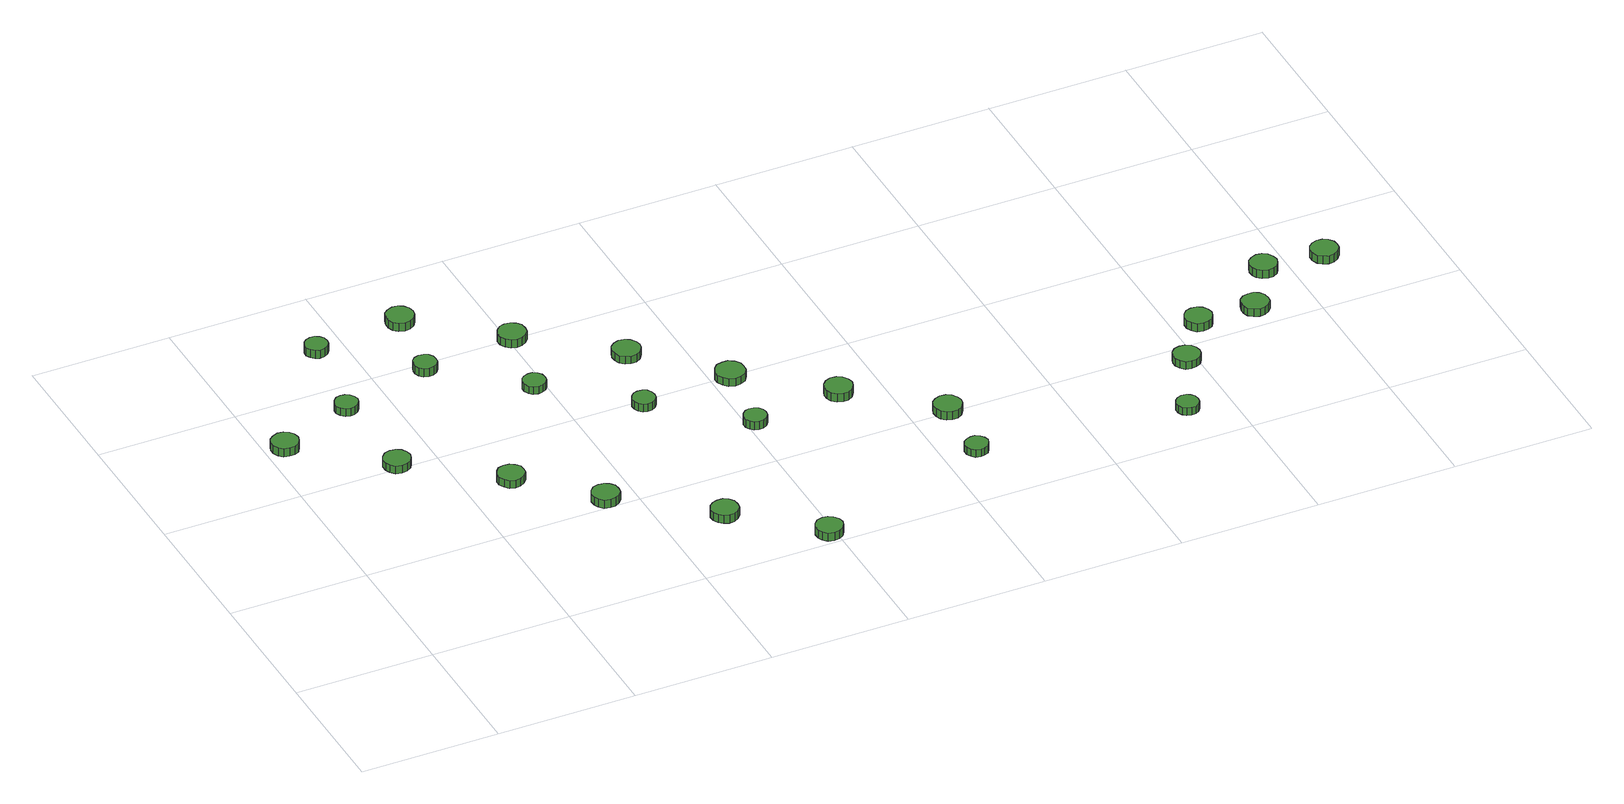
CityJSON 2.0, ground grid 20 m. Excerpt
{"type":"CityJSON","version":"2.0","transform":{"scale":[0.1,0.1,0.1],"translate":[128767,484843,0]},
"CityObjects":{
"tree1":{"type":"SolitaryVegetationObject","attributes":{"function":"something"},"geometry":[{"type":"MultiSurface","lod":"1","boundaries":[[[0,1,2,3,4,5,6,7,8,9,10,11,12,13,14]],[[15,16,17,18,19,20,21,22,23,24,25,26,27,28,29]],[[0,29,28,1]],[[1,28,27,2]],[[2,27,26,3]],[[3,26,25,4]],[[4,25,24,5]],[[5,24,23,6]],[[6,23,22,7]],[[7,22,21,8]],[[8,21,20,9]],[[9,20,19,10]],[[10,19,18,11]],[[11,18,17,12]],[[12,17,16,13]],[[13,16,15,14]],[[14,15,29,0]]]}]},
"tree2":{"type":"SolitaryVegetationObject","attributes":{"function":"something"},"geometry":[{"type":"MultiSurface","lod":"1","boundaries":[[[30,31,32,33,34,35,36,37,38,39,40,41,42,43,44]],[[45,46,47,48,49,50,51,52,53,54,55,56,57,58,59]],[[30,59,58,31]],[[31,58,57,32]],[[32,57,56,33]],[[33,56,55,34]],[[34,55,54,35]],[[35,54,53,36]],[[36,53,52,37]],[[37,52,51,38]],[[38,51,50,39]],[[39,50,49,40]],[[40,49,48,41]],[[41,48,47,42]],[[42,47,46,43]],[[43,46,45,44]],[[44,45,59,30]]]}]},
"tree3":{"type":"SolitaryVegetationObject","attributes":{"function":"something"},"geometry":[{"type":"MultiSurface","lod":"1","boundaries":[[[60,61,62,63,64,65,66,67,68,69,70,71,72,73,74]],[[75,76,77,78,79,80,81,82,83,84,85,86,87,88,89]],[[60,89,88,61]],[[61,88,87,62]],[[62,87,86,63]],[[63,86,85,64]],[[64,85,84,65]],[[65,84,83,66]],[[66,83,82,67]],[[67,82,81,68]],[[68,81,80,69]],[[69,80,79,70]],[[70,79,78,71]],[[71,78,77,72]],[[72,77,76,73]],[[73,76,75,74]],[[74,75,89,60]]]}]},
"tree4":{"type":"SolitaryVegetationObject","attributes":{"function":"something"},"geometry":[{"type":"MultiSurface","lod":"1","boundaries":[[[90,91,92,93,94,95,96,97,98,99,100,101,102,103,104]],[[105,106,107,108,109,110,111,112,113,114,115,116,117,118,119]],[[90,119,118,91]],[[91,118,117,92]],[[92,117,116,93]],[[93,116,115,94]],[[94,115,114,95]],[[95,114,113,96]],[[96,113,112,97]],[[97,112,111,98]],[[98,111,110,99]],[[99,110,109,100]],[[100,109,108,101]],[[101,108,107,102]],[[102,107,106,103]],[[103,106,105,104]],[[104,105,119,90]]]}]},
"tree5":{"type":"SolitaryVegetationObject","attributes":{"function":"something"},"geometry":[{"type":"MultiSurface","lod":"1","boundaries":[[[120,121,122,123,124,125,126,127,128,129,130,131,132,133,134]],[[135,136,137,138,139,140,141,142,143,144,145,146,147,148,149]],[[120,149,148,121]],[[121,148,147,122]],[[122,147,146,123]],[[123,146,145,124]],[[124,145,144,125]],[[125,144,143,126]],[[126,143,142,127]],[[127,142,141,128]],[[128,141,140,129]],[[129,140,139,130]],[[130,139,138,131]],[[131,138,137,132]],[[132,137,136,133]],[[133,136,135,134]],[[134,135,149,120]]]}]},
"tree6":{"type":"SolitaryVegetationObject","attributes":{"function":"something"},"geometry":[{"type":"MultiSurface","lod":"1","boundaries":[[[150,151,152,153,154,155,156,157,158,159,160,161,162,163,164]],[[165,166,167,168,169,170,171,172,173,174,175,176,177,178,179]],[[150,179,178,151]],[[151,178,177,152]],[[152,177,176,153]],[[153,176,175,154]],[[154,175,174,155]],[[155,174,173,156]],[[156,173,172,157]],[[157,172,171,158]],[[158,171,170,159]],[[159,170,169,160]],[[160,169,168,161]],[[161,168,167,162]],[[162,167,166,163]],[[163,166,165,164]],[[164,165,179,150]]]}]},
"tree7":{"type":"SolitaryVegetationObject","attributes":{"function":"something"},"geometry":[{"type":"MultiSurface","lod":"1","boundaries":[[[180,181,182,183,184,185,186,187,188,189,190,191,192,193,194]],[[195,196,197,198,199,200,201,202,203,204,205,206,207,208,209]],[[180,209,208,181]],[[181,208,207,182]],[[182,207,206,183]],[[183,206,205,184]],[[184,205,204,185]],[[185,204,203,186]],[[186,203,202,187]],[[187,202,201,188]],[[188,201,200,189]],[[189,200,199,190]],[[190,199,198,191]],[[191,198,197,192]],[[192,197,196,193]],[[193,196,195,194]],[[194,195,209,180]]]}]},
"tree8":{"type":"SolitaryVegetationObject","attributes":{"function":"something"},"geometry":[{"type":"MultiSurface","lod":"1","boundaries":[[[210,211,212,213,214,215,216,217,218,219,220,221,222,223,224]],[[225,226,227,228,229,230,231,232,233,234,235,236,237,238,239]],[[210,239,238,211]],[[211,238,237,212]],[[212,237,236,213]],[[213,236,235,214]],[[214,235,234,215]],[[215,234,233,216]],[[216,233,232,217]],[[217,232,231,218]],[[218,231,230,219]],[[219,230,229,220]],[[220,229,228,221]],[[221,228,227,222]],[[222,227,226,223]],[[223,226,225,224]],[[224,225,239,210]]]}]},
"tree9":{"type":"SolitaryVegetationObject","attributes":{"function":"something"},"geometry":[{"type":"MultiSurface","lod":"1","boundaries":[[[240,241,242,243,244,245,246,247,248,249,250,251,252,253,254]],[[255,256,257,258,259,260,261,262,263,264,265,266,267,268,269]],[[240,269,268,241]],[[241,268,267,242]],[[242,267,266,243]],[[243,266,265,244]],[[244,265,264,245]],[[245,264,263,246]],[[246,263,262,247]],[[247,262,261,248]],[[248,261,260,249]],[[249,260,259,250]],[[250,259,258,251]],[[251,258,257,252]],[[252,257,256,253]],[[253,256,255,254]],[[254,255,269,240]]]}]},
"tree10":{"type":"SolitaryVegetationObject","attributes":{"function":"something"},"geometry":[{"type":"MultiSurface","lod":"1","boundaries":[[[270,271,272,273,274,275,276,277,278,279,280,281,282,283,284]],[[285,286,287,288,289,290,291,292,293,294,295,296,297,298,299]],[[270,299,298,271]],[[271,298,297,272]],[[272,297,296,273]],[[273,296,295,274]],[[274,295,294,275]],[[275,294,293,276]],[[276,293,292,277]],[[277,292,291,278]],[[278,291,290,279]],[[279,290,289,280]],[[280,289,288,281]],[[281,288,287,282]],[[282,287,286,283]],[[283,286,285,284]],[[284,285,299,270]]]}]},
"tree11":{"type":"SolitaryVegetationObject","attributes":{"function":"something"},"geometry":[{"type":"MultiSurface","lod":"1","boundaries":[[[300,301,302,303,304,305,306,307,308,309,310,311,312,313,314]],[[315,316,317,318,319,320,321,322,323,324,325,326,327,328,329]],[[300,329,328,301]],[[301,328,327,302]],[[302,327,326,303]],[[303,326,325,304]],[[304,325,324,305]],[[305,324,323,306]],[[306,323,322,307]],[[307,322,321,308]],[[308,321,320,309]],[[309,320,319,310]],[[310,319,318,311]],[[311,318,317,312]],[[312,317,316,313]],[[313,316,315,314]],[[314,315,329,300]]]}]},
"tree12":{"type":"SolitaryVegetationObject","attributes":{"function":"something"},"geometry":[{"type":"MultiSurface","lod":"1","boundaries":[[[330,331,332,333,334,335,336,337,338,339,340,341,342,343,344]],[[345,346,347,348,349,350,351,352,353,354,355,356,357,358,359]],[[330,359,358,331]],[[331,358,357,332]],[[332,357,356,333]],[[333,356,355,334]],[[334,355,354,335]],[[335,354,353,336]],[[336,353,352,337]],[[337,352,351,338]],[[338,351,350,339]],[[339,350,349,340]],[[340,349,348,341]],[[341,348,347,342]],[[342,347,346,343]],[[343,346,345,344]],[[344,345,359,330]]]}]},
"tree13":{"type":"SolitaryVegetationObject","attributes":{"function":"something"},"geometry":[{"type":"MultiSurface","lod":"1","boundaries":[[[360,361,362,363,364,365,366,367,368,369,370,371,372,373,374]],[[375,376,377,378,379,380,381,382,383,384,385,386,387,388,389]],[[360,389,388,361]],[[361,388,387,362]],[[362,387,386,363]],[[363,386,385,364]],[[364,385,384,365]],[[365,384,383,366]],[[366,383,382,367]],[[367,382,381,368]],[[368,381,380,369]],[[369,380,379,370]],[[370,379,378,371]],[[371,378,377,372]],[[372,377,376,373]],[[373,376,375,374]],[[374,375,389,360]]]}]},
"tree14":{"type":"SolitaryVegetationObject","attributes":{"function":"something"},"geometry":[{"type":"MultiSurface","lod":"1","boundaries":[[[390,391,392,393,394,395,396,397,398,399,400,401,402,403,404]],[[405,406,407,408,409,410,411,412,413,414,415,416,417,418,419]],[[390,419,418,391]],[[391,418,417,392]],[[392,417,416,393]],[[393,416,415,394]],[[394,415,414,395]],[[395,414,413,396]],[[396,413,412,397]],[[397,412,411,398]],[[398,411,410,399]],[[399,410,409,400]],[[400,409,408,401]],[[401,408,407,402]],[[402,407,406,403]],[[403,406,405,404]],[[404,405,419,390]]]}]},
"tree15":{"type":"SolitaryVegetationObject","attributes":{"function":"something"},"geometry":[{"type":"MultiSurface","lod":"1","boundaries":[[[420,421,422,423,424,425,426,427,428,429,430,431,432,433,434]],[[435,436,437,438,439,440,441,442,443,444,445,446,447,448,449]],[[420,449,448,421]],[[421,448,447,422]],[[422,447,446,423]],[[423,446,445,424]],[[424,445,444,425]],[[425,444,443,426]],[[426,443,442,427]],[[427,442,441,428]],[[428,441,440,429]],[[429,440,439,430]],[[430,439,438,431]],[[431,438,437,432]],[[432,437,436,433]],[[433,436,435,434]],[[434,435,449,420]]]}]},
"tree16":{"type":"SolitaryVegetationObject","attributes":{"function":"something"},"geometry":[{"type":"MultiSurface","lod":"1","boundaries":[[[450,451,452,453,454,455,456,457,458,459,460,461,462,463,464]],[[465,466,467,468,469,470,471,472,473,474,475,476,477,478,479]],[[450,479,478,451]],[[451,478,477,452]],[[452,477,476,453]],[[453,476,475,454]],[[454,475,474,455]],[[455,474,473,456]],[[456,473,472,457]],[[457,472,471,458]],[[458,471,470,459]],[[459,470,469,460]],[[460,469,468,461]],[[461,468,467,462]],[[462,467,466,463]],[[463,466,465,464]],[[464,465,479,450]]]}]},
"tree17":{"type":"SolitaryVegetationObject","attributes":{"function":"something"},"geometry":[{"type":"MultiSurface","lod":"1","boundaries":[[[480,481,482,483,484,485,486,487,488,489,490,491,492,493,494]],[[495,496,497,498,499,500,501,502,503,504,505,506,507,508,509]],[[480,509,508,481]],[[481,508,507,482]],[[482,507,506,483]],[[483,506,505,484]],[[484,505,504,485]],[[485,504,503,486]],[[486,503,502,487]],[[487,502,501,488]],[[488,501,500,489]],[[489,500,499,490]],[[490,499,498,491]],[[491,498,497,492]],[[492,497,496,493]],[[493,496,495,494]],[[494,495,509,480]]]}]},
"tree18":{"type":"SolitaryVegetationObject","attributes":{"function":"something"},"geometry":[{"type":"MultiSurface","lod":"1","boundaries":[[[510,511,512,513,514,515,516,517,518,519,520,521,522,523,524]],[[525,526,527,528,529,530,531,532,533,534,535,536,537,538,539]],[[510,539,538,511]],[[511,538,537,512]],[[512,537,536,513]],[[513,536,535,514]],[[514,535,534,515]],[[515,534,533,516]],[[516,533,532,517]],[[517,532,531,518]],[[518,531,530,519]],[[519,530,529,520]],[[520,529,528,521]],[[521,528,527,522]],[[522,527,526,523]],[[523,526,525,524]],[[524,525,539,510]]]}]},
"tree19":{"type":"SolitaryVegetationObject","attributes":{"function":"something"},"geometry":[{"type":"MultiSurface","lod":"1","boundaries":[[[540,541,542,543,544,545,546,547,548,549,550,551,552,553,554]],[[555,556,557,558,559,560,561,562,563,564,565,566,567,568,569]],[[540,569,568,541]],[[541,568,567,542]],[[542,567,566,543]],[[543,566,565,544]],[[544,565,564,545]],[[545,564,563,546]],[[546,563,562,547]],[[547,562,561,548]],[[548,561,560,549]],[[549,560,559,550]],[[550,559,558,551]],[[551,558,557,552]],[[552,557,556,553]],[[553,556,555,554]],[[554,555,569,540]]]}]},
"tree20":{"type":"SolitaryVegetationObject","attributes":{"function":"something"},"geometry":[{"type":"MultiSurface","lod":"1","boundaries":[[[570,571,572,573,574,575,576,577,578,579,580,581,582,583,584]],[[585,586,587,588,589,590,591,592,593,594,595,596,597,598,599]],[[570,599,598,571]],[[571,598,597,572]],[[572,597,596,573]],[[573,596,595,574]],[[574,595,594,575]],[[575,594,593,576]],[[576,593,592,577]],[[577,592,591,578]],[[578,591,590,579]],[[579,590,589,580]],[[580,589,588,581]],[[581,588,587,582]],[[582,587,586,583]],[[583,586,585,584]],[[584,585,599,570]]]}]},
"tree21":{"type":"SolitaryVegetationObject","attributes":{"function":"something"},"geometry":[{"type":"MultiSurface","lod":"1","boundaries":[[[600,601,602,603,604,605,606,607,608,609,610,611,612,613,614]],[[615,616,617,618,619,620,621,622,623,624,625,626,627,628,629]],[[600,629,628,601]],[[601,628,627,602]],[[602,627,626,603]],[[603,626,625,604]],[[604,625,624,605]],[[605,624,623,606]],[[606,623,622,607]],[[607,622,621,608]],[[608,621,620,609]],[[609,620,619,610]],[[610,619,618,611]],[[611,618,617,612]],[[612,617,616,613]],[[613,616,615,614]],[[614,615,629,600]]]}]},
"tree22":{"type":"SolitaryVegetationObject","attributes":{"function":"something"},"geometry":[{"type":"MultiSurface","lod":"1","boundaries":[[[630,631,632,633,634,635,636,637,638,639,640,641,642,643,644]],[[645,646,647,648,649,650,651,652,653,654,655,656,657,658,659]],[[630,659,658,631]],[[631,658,657,632]],[[632,657,656,633]],[[633,656,655,634]],[[634,655,654,635]],[[635,654,653,636]],[[636,653,652,637]],[[637,652,651,638]],[[638,651,650,639]],[[639,650,649,640]],[[640,649,648,641]],[[641,648,647,642]],[[642,647,646,643]],[[643,646,645,644]],[[644,645,659,630]]]}]},
"tree23":{"type":"SolitaryVegetationObject","attributes":{"function":"something"},"geometry":[{"type":"MultiSurface","lod":"1","boundaries":[[[660,661,662,663,664,665,666,667,668,669,670,671,672,673,674]],[[675,676,677,678,679,680,681,682,683,684,685,686,687,688,689]],[[660,689,688,661]],[[661,688,687,662]],[[662,687,686,663]],[[663,686,685,664]],[[664,685,684,665]],[[665,684,683,666]],[[666,683,682,667]],[[667,682,681,668]],[[668,681,680,669]],[[669,680,679,670]],[[670,679,678,671]],[[671,678,677,672]],[[672,677,676,673]],[[673,676,675,674]],[[674,675,689,660]]]}]},
"tree24":{"type":"SolitaryVegetationObject","attributes":{"function":"something"},"geometry":[{"type":"MultiSurface","lod":"1","boundaries":[[[690,691,692,693,694,695,696,697,698,699,700,701,702,703,704]],[[705,706,707,708,709,710,711,712,713,714,715,716,717,718,719]],[[690,719,718,691]],[[691,718,717,692]],[[692,717,716,693]],[[693,716,715,694]],[[694,715,714,695]],[[695,714,713,696]],[[696,713,712,697]],[[697,712,711,698]],[[698,711,710,699]],[[699,710,709,700]],[[700,709,708,701]],[[701,708,707,702]],[[702,707,706,703]],[[703,706,705,704]],[[704,705,719,690]]]}]},
"tree25":{"type":"SolitaryVegetationObject","attributes":{"function":"something"},"geometry":[{"type":"MultiSurface","lod":"1","boundaries":[[[720,721,722,723,724,725,726,727,728,729,730,731,732,733,734]],[[735,736,737,738,739,740,741,742,743,744,745,746,747,748,749]],[[720,749,748,721]],[[721,748,747,722]],[[722,747,746,723]],[[723,746,745,724]],[[724,745,744,725]],[[725,744,743,726]],[[726,743,742,727]],[[727,742,741,728]],[[728,741,740,729]],[[729,740,739,730]],[[730,739,738,731]],[[731,738,737,732]],[[732,737,736,733]],[[733,736,735,734]],[[734,735,749,720]]]}]}
},
"vertices":[
[47,506,23],[45,514,23],[41,520,23],[34,524,23],[26,525,23],[18,522,23],[12,517,23],[9,510,23],[9,502,23],[12,494,23],[18,489,23],[26,487,23],[34,487,23],[41,491,23],[45,498,23],[45,498,10],[41,491,10],[34,487,10],[26,487,10],[18,489,10],[12,494,10],[9,502,10],[9,510,10],[12,517,10],[18,522,10],[26,525,10],[34,524,10],[41,520,10],[45,514,10],[47,506,10],
[163,406,23],[161,414,23],[157,420,23],[150,424,23],[142,425,23],[134,423,23],[128,417,23],[125,410,23],[125,402,23],[128,395,23],[134,389,23],[142,387,23],[150,388,23],[157,392,23],[161,398,23],[161,398,11],[157,392,11],[150,388,11],[142,387,11],[134,389,11],[128,395,11],[125,402,11],[125,410,11],[128,417,11],[134,423,11],[142,425,11],[150,424,11],[157,420,11],[161,414,11],[163,406,11],
[155,549,24],[153,555,24],[149,561,24],[143,564,24],[137,565,24],[130,563,24],[125,558,24],[122,552,24],[122,545,24],[125,539,24],[130,534,24],[137,532,24],[143,533,24],[149,536,24],[153,542,24],[153,542,12],[149,536,12],[143,533,12],[137,532,12],[130,534,12],[125,539,12],[122,545,12],[122,552,12],[125,558,12],[130,563,12],[137,565,12],[143,564,12],[149,561,12],[153,555,12],[155,549,12],
[284,312,22],[283,320,22],[278,326,22],[271,330,22],[263,331,22],[255,329,22],[250,323,22],[246,316,22],[246,308,22],[250,301,22],[255,295,22],[263,293,22],[271,294,22],[278,298,22],[283,304,22],[283,304,10],[278,298,10],[271,294,10],[263,293,10],[255,295,10],[250,301,10],[246,308,10],[246,316,10],[250,323,10],[255,329,10],[263,331,10],[271,330,10],[278,326,10],[283,320,10],[284,312,10],
[176,685,24],[175,692,24],[171,697,24],[165,701,24],[158,701,24],[152,699,24],[147,695,24],[144,689,24],[144,682,24],[147,676,24],[152,671,24],[158,669,24],[165,670,24],[171,673,24],[175,679,24],[175,679,11],[171,673,11],[165,670,11],[158,669,11],[152,671,11],[147,676,11],[144,682,11],[144,689,11],[147,695,11],[152,699,11],[158,701,11],[165,701,11],[171,697,11],[175,692,11],[176,685,11],
[377,217,23],[376,225,23],[371,231,23],[364,235,23],[356,236,23],[348,234,23],[342,228,23],[339,221,23],[339,213,23],[342,206,23],[348,200,23],[356,198,23],[364,199,23],[371,203,23],[376,209,23],[376,209,10],[371,203,10],[364,199,10],[356,198,10],[348,200,10],[342,206,10],[339,213,10],[339,221,10],[342,228,10],[348,234,10],[356,236,10],[364,235,10],[371,231,10],[376,225,10],[377,217,10],
[287,585,25],[286,591,25],[282,597,25],[276,600,25],[269,601,25],[262,599,25],[257,594,25],[255,588,25],[255,581,25],[257,575,25],[262,570,25],[269,568,25],[276,569,25],[282,572,25],[286,578,25],[286,578,12],[282,572,12],[276,569,12],[269,568,12],[262,570,12],[257,575,12],[255,581,12],[255,588,12],[257,594,12],[262,599,12],[269,601,12],[276,600,12],[282,597,12],[286,591,12],[287,585,12],
[309,699,22],[307,707,22],[302,714,22],[295,718,22],[287,719,22],[279,716,22],[273,711,22],[270,703,22],[270,695,22],[273,687,22],[279,682,22],[287,679,22],[295,680,22],[302,684,22],[307,691,22],[307,691,9],[302,684,9],[295,680,9],[287,679,9],[279,682,9],[273,687,9],[270,695,9],[270,703,9],[273,711,9],[279,716,9],[287,719,9],[295,718,9],[302,714,9],[307,707,9],[309,699,9],
[503,117,23],[502,125,23],[497,132,23],[490,136,23],[482,136,23],[475,134,23],[469,129,23],[465,121,23],[465,113,23],[469,106,23],[475,101,23],[482,98,23],[490,99,23],[497,103,23],[502,109,23],[502,109,10],[497,103,10],[490,99,10],[482,98,10],[475,101,10],[469,106,10],[465,113,10],[465,121,10],[469,129,10],[475,134,10],[482,136,10],[490,136,10],[497,132,10],[502,125,10],[503,117,10],
[399,486,24],[398,493,24],[394,498,24],[388,502,24],[382,502,24],[375,500,24],[370,496,24],[367,489,24],[367,483,24],[370,476,24],[375,472,24],[382,470,24],[388,471,24],[394,474,24],[398,479,24],[398,479,12],[394,474,12],[388,471,12],[382,470,12],[375,472,12],[370,476,12],[367,483,12],[367,489,12],[370,496,12],[375,500,12],[382,502,12],[388,502,12],[394,498,12],[398,493,12],[399,486,12],
[425,601,22],[424,609,22],[419,615,22],[412,619,22],[404,620,22],[396,618,22],[390,612,22],[386,605,22],[386,596,22],[390,589,22],[396,583,22],[404,581,22],[412,582,22],[419,586,22],[424,592,22],[424,592,9],[419,586,9],[412,582,9],[404,581,9],[396,583,9],[390,589,9],[386,596,9],[386,605,9],[390,612,9],[396,618,9],[404,620,9],[412,619,9],[419,615,9],[424,609,9],[425,601,9],
[610,20,24],[608,28,24],[603,34,24],[597,38,24],[589,39,24],[581,37,24],[575,31,24],[572,24,24],[572,16,24],[575,9,24],[581,3,24],[589,1,24],[597,2,24],[603,6,24],[608,12,24],[608,12,11],[603,6,11],[597,2,11],[589,1,11],[581,3,11],[575,9,11],[572,16,11],[572,24,11],[575,31,11],[581,37,11],[589,39,11],[597,38,11],[603,34,11],[608,28,11],[610,20,11],
[512,388,24],[511,394,24],[507,400,24],[501,403,24],[494,404,24],[488,402,24],[483,397,24],[480,391,24],[480,384,24],[483,378,24],[488,373,24],[494,371,24],[501,372,24],[507,375,24],[511,381,24],[511,381,12],[507,375,12],[501,372,12],[494,371,12],[488,373,12],[483,378,12],[480,384,12],[480,391,12],[483,397,12],[488,402,12],[494,404,12],[501,403,12],[507,400,12],[511,394,12],[512,388,12],
[545,501,22],[543,509,22],[538,516,22],[531,520,22],[523,521,22],[515,518,22],[509,513,22],[506,505,22],[506,497,22],[509,489,22],[515,484,22],[523,481,22],[531,482,22],[538,486,22],[543,493,22],[543,493,10],[538,486,10],[531,482,10],[523,481,10],[515,484,10],[509,489,10],[506,497,10],[506,505,10],[509,513,10],[515,518,10],[523,521,10],[531,520,10],[538,516,10],[543,509,10],[545,501,10],
[627,288,24],[626,294,24],[622,300,24],[616,303,24],[609,304,24],[603,302,24],[598,297,24],[595,291,24],[595,284,24],[598,278,24],[603,274,24],[609,272,24],[616,272,24],[622,276,24],[626,281,24],[626,281,11],[622,276,11],[616,272,11],[609,272,11],[603,274,11],[598,278,11],[595,284,11],[595,291,11],[598,297,11],[603,302,11],[609,304,11],[616,303,11],[622,300,11],[626,294,11],[627,288,11],
[647,397,22],[646,405,22],[641,412,22],[633,417,22],[625,417,22],[616,415,22],[610,409,22],[606,401,22],[606,393,22],[610,385,22],[616,379,22],[625,376,22],[633,377,22],[641,381,22],[646,388,22],[646,388,10],[641,381,10],[633,377,10],[625,376,10],[616,379,10],[610,385,10],[606,393,10],[606,401,10],[610,409,10],[616,415,10],[625,417,10],[633,417,10],[641,412,10],[646,405,10],[647,397,10],
[760,303,22],[758,311,22],[753,318,22],[746,322,22],[738,323,22],[730,320,22],[724,314,22],[721,307,22],[721,299,22],[724,291,22],[730,286,22],[738,283,22],[746,284,22],[753,288,22],[758,295,22],[758,295,9],[753,288,9],[746,284,9],[738,283,9],[730,286,9],[724,291,9],[721,299,9],[721,307,9],[724,314,9],[730,320,9],[738,323,9],[746,322,9],[753,318,9],[758,311,9],[760,303,9],
[864,105,23],[862,112,23],[858,117,23],[852,121,23],[846,121,23],[839,119,23],[834,115,23],[831,109,23],[831,102,23],[834,96,23],[839,91,23],[846,89,23],[852,90,23],[858,93,23],[862,99,23],[862,99,11],[858,93,11],[852,90,11],[846,89,11],[839,91,11],[834,96,11],[831,102,11],[831,109,11],[834,115,11],[839,119,11],[846,121,11],[852,121,11],[858,117,11],[862,112,11],[864,105,11],
[871,201,24],[869,209,24],[864,216,24],[857,220,24],[849,221,24],[841,218,24],[835,213,24],[832,205,24],[832,197,24],[835,189,24],[841,184,24],[849,181,24],[857,182,24],[864,186,24],[869,193,24],[869,193,11],[864,186,11],[857,182,11],[849,181,11],[841,184,11],[835,189,11],[832,197,11],[832,205,11],[835,213,11],[841,218,11],[849,221,11],[857,220,11],[864,216,11],[869,209,11],[871,201,11],
[1154,69,23],[1153,76,23],[1149,81,23],[1144,84,23],[1137,85,23],[1131,83,23],[1126,79,23],[1123,73,23],[1123,66,23],[1126,60,23],[1131,56,23],[1137,54,23],[1144,54,23],[1149,57,23],[1153,63,23],[1153,63,11],[1149,57,11],[1144,54,11],[1137,54,11],[1131,56,11],[1126,60,11],[1123,66,11],[1123,73,11],[1126,79,11],[1131,83,11],[1137,85,11],[1144,84,11],[1149,81,11],[1153,76,11],[1154,69,11],
[1204,168,23],[1202,176,23],[1198,182,23],[1191,186,23],[1183,187,23],[1175,185,23],[1169,179,23],[1166,172,23],[1166,164,23],[1169,157,23],[1175,151,23],[1183,149,23],[1191,150,23],[1198,154,23],[1202,160,23],[1202,160,11],[1198,154,11],[1191,150,11],[1183,149,11],[1175,151,11],[1169,157,11],[1166,164,11],[1166,172,11],[1169,179,11],[1175,185,11],[1183,187,11],[1191,186,11],[1198,182,11],[1202,176,11],[1204,168,11],
[1255,238,24],[1253,246,24],[1249,252,24],[1242,256,24],[1234,257,24],[1226,255,24],[1220,249,24],[1217,242,24],[1217,234,24],[1220,227,24],[1226,221,24],[1234,219,24],[1242,220,24],[1249,224,24],[1253,230,24],[1253,230,11],[1249,224,11],[1242,220,11],[1234,219,11],[1226,221,11],[1220,227,11],[1217,234,11],[1217,242,11],[1220,249,11],[1226,255,11],[1234,257,11],[1242,256,11],[1249,252,11],[1253,246,11],[1255,238,11],
[1337,236,23],[1336,244,23],[1331,251,23],[1324,255,23],[1316,255,23],[1308,253,23],[1302,248,23],[1299,240,23],[1299,232,23],[1302,225,23],[1308,220,23],[1316,217,23],[1324,218,23],[1331,222,23],[1336,228,23],[1336,228,11],[1331,222,11],[1324,218,11],[1316,217,11],[1308,220,11],[1302,225,11],[1299,232,11],[1299,240,11],[1302,248,11],[1308,253,11],[1316,255,11],[1324,255,11],[1331,251,11],[1336,244,11],[1337,236,11],
[1384,308,25],[1382,316,25],[1378,323,25],[1371,327,25],[1363,328,25],[1355,325,25],[1349,320,25],[1346,312,25],[1346,304,25],[1349,297,25],[1355,292,25],[1363,289,25],[1371,290,25],[1378,294,25],[1382,301,25],[1382,301,12],[1378,294,12],[1371,290,12],[1363,289,12],[1355,292,12],[1349,297,12],[1346,304,12],[1346,312,12],[1349,320,12],[1355,325,12],[1363,328,12],[1371,327,12],[1378,323,12],[1382,316,12],[1384,308,12],
[1471,305,24],[1470,312,24],[1465,319,24],[1458,323,24],[1450,324,24],[1442,321,24],[1436,316,24],[1433,309,24],[1433,301,24],[1436,293,24],[1442,288,24],[1450,285,24],[1458,286,24],[1465,290,24],[1470,297,24],[1470,297,11],[1465,290,11],[1458,286,11],[1450,285,11],[1442,288,11],[1436,293,11],[1433,301,11],[1433,309,11],[1436,316,11],[1442,321,11],[1450,324,11],[1458,323,11],[1465,319,11],[1470,312,11],[1471,305,11]
]}
